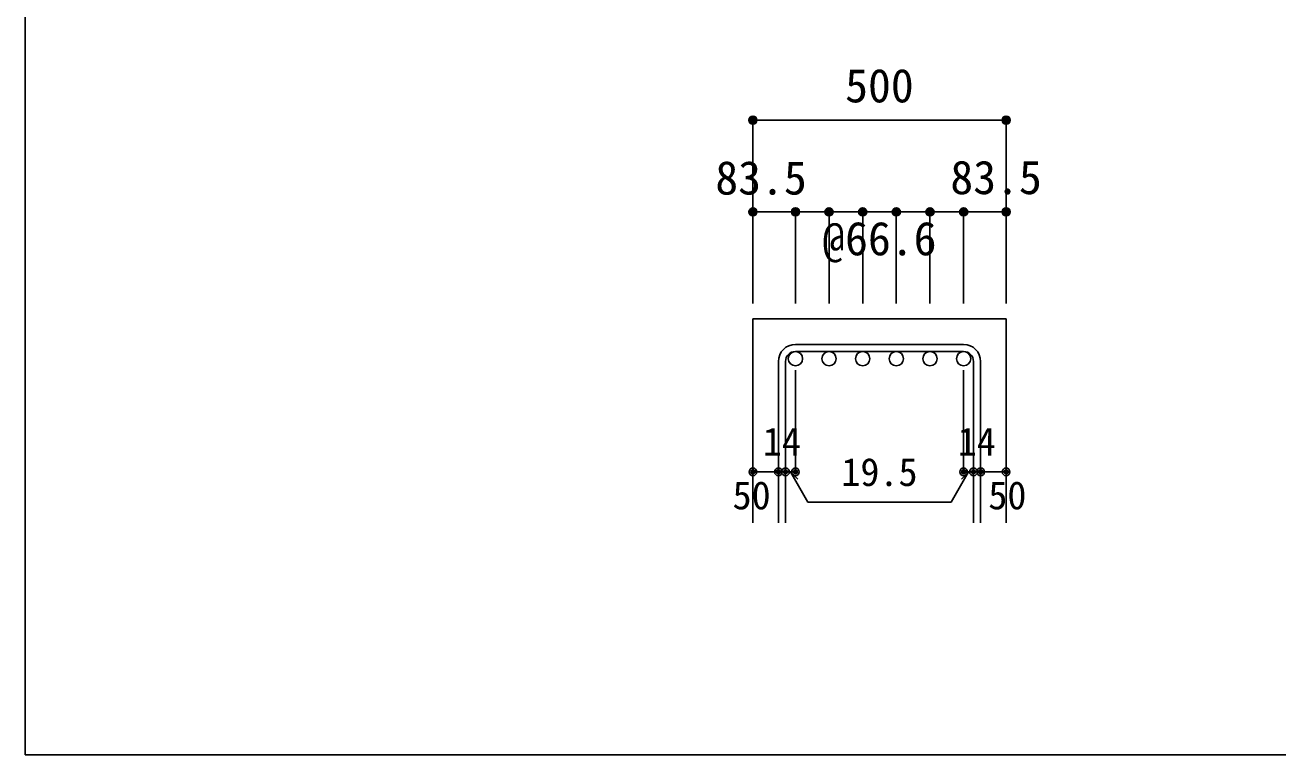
# Model space of a CAD drawing. Units: millimetres at full size, sheet at 1:30; details may follow other scales. Extents: x -5973 to 5954, y -4195 to 4201.
# Drawn here: x -5973 to -3514, y -4195 to -2763 of the extents above; entities that cross this region are included whole.
import ezdxf
from ezdxf.enums import TextEntityAlignment as Align

# ---------------------------------------------------------------- set-up
doc = ezdxf.new("R2010")
doc.units = ezdxf.units.MM
doc.header["$LTSCALE"] = 30
doc.header["$PDMODE"] = 32
doc.header["$PDSIZE"] = 15
for name, color, linetype in [('0-1_躯体線', 2, 'Continuous'), ('0-5_基礎梁筋', 7, 'Continuous'), ('0-6_スタラップ筋', 7, 'Continuous'), ('0-D_寸法', 4, 'Continuous'), ('F-0_枠', 6, 'Continuous')]:
    doc.layers.add(name, color=color, linetype=linetype)
doc.styles.add('ＭＳ ゴシック', font='')
doc.styles.get('ＭＳ ゴシック').set_extended_font_data('MS Gothic')

msp = doc.modelspace()

# ---------------------------------------------------------------- linework, layer by layer
at = {"layer": '0-1_躯体線'}
for p, q in [((-4544.3, -3339.89), (-4544.3, -3739.89)), ((-4544.3, -3339.89), (-4047.3, -3339.89)), ((-4047.3, -3339.89), (-4047.3, -3739.89))]:
    msp.add_line(p, q, dxfattribs=at)
at = {"layer": '0-5_基礎梁筋', "color": 3}
for centre in [(-4460.8, -3417.89), (-4394.8, -3417.89), (-4328.8, -3417.89), (-4262.8, -3417.89), (-4196.8, -3417.89), (-4130.8, -3417.89)]:
    msp.add_circle(centre, 14, dxfattribs=at)
at = {"layer": '0-6_スタラップ筋'}
for p, q in [((-4130.8, -3389.89), (-4460.8, -3389.89)), ((-4130.8, -3403.89), (-4460.8, -3403.89)), ((-4494.3, -3423.39), (-4494.3, -3739.89)), ((-4480.3, -3423.39), (-4480.3, -3739.89)), ((-4111.3, -3423.39), (-4111.3, -3739.89)), ((-4097.3, -3423.39), (-4097.3, -3739.89))]:
    msp.add_line(p, q, dxfattribs=at)
for centre, radius, start, end in [((-4460.8, -3423.39), 33.5, 90, 180), ((-4130.8, -3423.39), 33.5, 0, 90), ((-4460.8, -3423.39), 19.5, 90, 180), ((-4130.8, -3423.39), 19.5, 0, 90)]:
    msp.add_arc(centre, radius, start, end, dxfattribs=at)
at = {"layer": '0-D_寸法'}
for p, q in [((-4544.3, -2949.89), (-4544.3, -3129.89)), ((-4544.3, -2949.89), (-4047.3, -2949.89)), ((-4544.3, -2949.89), (-4047.3, -2949.89)), ((-4047.3, -2949.89), (-4047.3, -3129.89)), ((-4460.8, -3129.89), (-4544.3, -3129.89)), ((-4544.3, -3129.89), (-4544.3, -3309.89)), ((-4295.8, -3129.89), (-4460.8, -3129.89)), ((-4460.8, -3129.89), (-4460.8, -3309.89)), ((-4394.8, -3129.89), (-4394.8, -3309.89)), ((-4328.8, -3129.89), (-4328.8, -3309.89)), ((-4130.8, -3129.89), (-4295.8, -3129.89)), ((-4262.8, -3129.89), (-4262.8, -3309.89)), ((-4196.8, -3129.89), (-4196.8, -3309.89)), ((-4047.3, -3129.89), (-4130.8, -3129.89)), ((-4130.8, -3129.89), (-4130.8, -3309.89)), ((-4047.3, -3129.89), (-4047.3, -3309.89)), ((-4460.8, -3639.89), (-4460.8, -3440.56)), ((-4130.8, -3639.89), (-4130.8, -3440.56)), ((-4544.3, -3639.89), (-4494.3, -3639.89)), ((-4494.3, -3639.89), (-4460.8, -3639.89)), ((-4470.55, -3639.89), (-4456.41, -3654.04)), ((-4470.55, -3639.89), (-4436.33, -3699.17)), ((-4121.05, -3639.89), (-4155.27, -3699.17)), ((-4121.05, -3639.89), (-4135.19, -3654.04)), ((-4130.8, -3639.89), (-4047.3, -3639.89)), ((-4111.3, -3639.89), (-4097.3, -3639.89)), ((-4436.33, -3699.17), (-4155.27, -3699.17))]:
    msp.add_line(p, q, dxfattribs=at)
msp.add_lwpolyline([(-4047.3, -2949.89), (-4047.3, -3129.89), (-4047.3, -3309.89)], dxfattribs=at)
for centre, radius in [((-4544.3, -2949.89), 8), ((-4544.3, -2949.89), 7.2), ((-4544.3, -2949.89), 6.4), ((-4544.3, -2949.89), 5.6), ((-4544.3, -2949.89), 4.8), ((-4544.3, -2949.89), 4), ((-4544.3, -2949.89), 3.2), ((-4544.3, -2949.89), 2.4), ((-4544.3, -2949.89), 1.6), ((-4544.3, -2949.89), 0.8), ((-4047.3, -2949.89), 8), ((-4047.3, -2949.89), 7.2), ((-4047.3, -2949.89), 6.4), ((-4047.3, -2949.89), 5.6), ((-4047.3, -2949.89), 4.8), ((-4047.3, -2949.89), 4), ((-4047.3, -2949.89), 3.2), ((-4047.3, -2949.89), 2.4), ((-4047.3, -2949.89), 1.6), ((-4047.3, -2949.89), 0.8), ((-4544.3, -3129.89), 8), ((-4544.3, -3129.89), 7.2), ((-4460.8, -3129.89), 8), ((-4460.8, -3129.89), 7.2), ((-4394.8, -3129.89), 8), ((-4394.8, -3129.89), 7.2), ((-4328.8, -3129.89), 8), ((-4328.8, -3129.89), 7.2), ((-4262.8, -3129.89), 8), ((-4262.8, -3129.89), 7.2), ((-4196.8, -3129.89), 8), ((-4196.8, -3129.89), 7.2), ((-4130.8, -3129.89), 8), ((-4130.8, -3129.89), 7.2), ((-4047.3, -3129.89), 8), ((-4047.3, -3129.89), 7.2), ((-4544.3, -3129.89), 6.4), ((-4544.3, -3129.89), 5.6), ((-4544.3, -3129.89), 4.8), ((-4544.3, -3129.89), 4), ((-4544.3, -3129.89), 3.2), ((-4544.3, -3129.89), 2.4), ((-4544.3, -3129.89), 1.6), ((-4544.3, -3129.89), 0.8), ((-4460.8, -3129.89), 6.4), ((-4460.8, -3129.89), 5.6), ((-4460.8, -3129.89), 4.8), ((-4460.8, -3129.89), 4), ((-4460.8, -3129.89), 3.2), ((-4460.8, -3129.89), 2.4), ((-4460.8, -3129.89), 1.6), ((-4460.8, -3129.89), 0.8), ((-4394.8, -3129.89), 6.4), ((-4394.8, -3129.89), 5.6), ((-4394.8, -3129.89), 4.8), ((-4394.8, -3129.89), 4), ((-4394.8, -3129.89), 3.2), ((-4394.8, -3129.89), 2.4), ((-4394.8, -3129.89), 1.6), ((-4394.8, -3129.89), 0.8), ((-4328.8, -3129.89), 6.4), ((-4328.8, -3129.89), 5.6), ((-4328.8, -3129.89), 4.8), ((-4328.8, -3129.89), 4), ((-4328.8, -3129.89), 3.2), ((-4328.8, -3129.89), 2.4), ((-4328.8, -3129.89), 1.6), ((-4328.8, -3129.89), 0.8), ((-4262.8, -3129.89), 6.4), ((-4262.8, -3129.89), 5.6), ((-4262.8, -3129.89), 4.8), ((-4262.8, -3129.89), 4), ((-4262.8, -3129.89), 3.2), ((-4262.8, -3129.89), 2.4), ((-4262.8, -3129.89), 1.6), ((-4262.8, -3129.89), 0.8), ((-4196.8, -3129.89), 6.4), ((-4196.8, -3129.89), 5.6), ((-4196.8, -3129.89), 4.8), ((-4196.8, -3129.89), 4), ((-4196.8, -3129.89), 3.2), ((-4196.8, -3129.89), 2.4), ((-4196.8, -3129.89), 1.6), ((-4196.8, -3129.89), 0.8), ((-4130.8, -3129.89), 6.4), ((-4130.8, -3129.89), 5.6), ((-4130.8, -3129.89), 4.8), ((-4130.8, -3129.89), 4), ((-4130.8, -3129.89), 3.2), ((-4130.8, -3129.89), 2.4), ((-4130.8, -3129.89), 1.6), ((-4130.8, -3129.89), 0.8), ((-4047.3, -3129.89), 6.4), ((-4047.3, -3129.89), 5.6), ((-4047.3, -3129.89), 4.8), ((-4047.3, -3129.89), 4), ((-4047.3, -3129.89), 3.2), ((-4047.3, -3129.89), 2.4), ((-4047.3, -3129.89), 1.6), ((-4047.3, -3129.89), 0.8), ((-4544.3, -3639.89), 4), ((-4544.3, -3639.89), 3.6), ((-4544.3, -3639.89), 3.2), ((-4544.3, -3639.89), 2.8), ((-4544.3, -3639.89), 2.4), ((-4544.3, -3639.89), 2), ((-4544.3, -3639.89), 1.6), ((-4544.3, -3639.89), 1.2), ((-4544.3, -3639.89), 0.8), ((-4494.3, -3639.89), 4), ((-4494.3, -3639.89), 3.6), ((-4494.3, -3639.89), 3.2), ((-4494.3, -3639.89), 2.8), ((-4494.3, -3639.89), 2.4), ((-4494.3, -3639.89), 2), ((-4494.3, -3639.89), 1.6), ((-4494.3, -3639.89), 1.2), ((-4494.3, -3639.89), 0.8), ((-4480.3, -3639.89), 4), ((-4480.3, -3639.89), 3.6), ((-4480.3, -3639.89), 3.2), ((-4480.3, -3639.89), 2.8), ((-4480.3, -3639.89), 2.4), ((-4480.3, -3639.89), 2), ((-4480.3, -3639.89), 1.6), ((-4480.3, -3639.89), 1.2), ((-4480.3, -3639.89), 0.8), ((-4460.8, -3639.89), 4), ((-4460.8, -3639.89), 3.6), ((-4460.8, -3639.89), 3.2), ((-4460.8, -3639.89), 2.8), ((-4460.8, -3639.89), 2.4), ((-4460.8, -3639.89), 2), ((-4460.8, -3639.89), 1.6), ((-4460.8, -3639.89), 1.2), ((-4460.8, -3639.89), 0.8), ((-4130.8, -3639.89), 4), ((-4130.8, -3639.89), 3.6), ((-4130.8, -3639.89), 3.2), ((-4130.8, -3639.89), 2.8), ((-4130.8, -3639.89), 2.4), ((-4130.8, -3639.89), 2), ((-4130.8, -3639.89), 1.6), ((-4130.8, -3639.89), 1.2), ((-4130.8, -3639.89), 0.8), ((-4111.3, -3639.89), 4), ((-4111.3, -3639.89), 3.6), ((-4111.3, -3639.89), 3.2), ((-4111.3, -3639.89), 2.8), ((-4111.3, -3639.89), 2.4), ((-4111.3, -3639.89), 2), ((-4111.3, -3639.89), 1.6), ((-4111.3, -3639.89), 1.2), ((-4111.3, -3639.89), 0.8), ((-4097.3, -3639.89), 4), ((-4097.3, -3639.89), 3.6), ((-4097.3, -3639.89), 3.2), ((-4097.3, -3639.89), 2.8), ((-4097.3, -3639.89), 2.4), ((-4097.3, -3639.89), 2), ((-4097.3, -3639.89), 1.6), ((-4097.3, -3639.89), 1.2), ((-4097.3, -3639.89), 0.8), ((-4047.3, -3639.89), 4), ((-4047.3, -3639.89), 3.6), ((-4047.3, -3639.89), 3.2), ((-4047.3, -3639.89), 2.8), ((-4047.3, -3639.89), 2.4), ((-4047.3, -3639.89), 2), ((-4047.3, -3639.89), 1.6), ((-4047.3, -3639.89), 1.2), ((-4047.3, -3639.89), 0.8), ((-4544.3, -3639.89), 0.4), ((-4494.3, -3639.89), 0.4), ((-4480.3, -3639.89), 0.4), ((-4460.8, -3639.89), 0.4), ((-4130.8, -3639.89), 0.4), ((-4111.3, -3639.89), 0.4), ((-4097.3, -3639.89), 0.4), ((-4047.3, -3639.89), 0.4)]:
    msp.add_circle(centre, radius, dxfattribs=at)
at = {"layer": '0-D_寸法', "color": 7}
for p in [(-4544.3, -2949.89), (-4047.3, -2949.89), (-4544.3, -3129.89), (-4460.8, -3129.89), (-4394.8, -3129.89), (-4328.8, -3129.89), (-4262.8, -3129.89), (-4196.8, -3129.89), (-4130.8, -3129.89), (-4047.3, -3129.89), (-4544.3, -3639.89), (-4494.3, -3639.89), (-4480.3, -3639.89), (-4460.8, -3639.89), (-4130.8, -3639.89), (-4111.3, -3639.89), (-4097.3, -3639.89), (-4047.3, -3639.89)]:
    msp.add_point(p, dxfattribs=at)
at = {"layer": 'F-0_枠'}
for p in [(-5972.88, 4201.15), (5954.1, -4195.24)]:
    msp.add_line(p, (-5972.88, -4195.24), dxfattribs=at)

# ---------------------------------------------------------------- texts
at = {"layer": '0-D_寸法', "style": 'ＭＳ ゴシック'}
for s, height, p in [('500', 65.98, (-4363.3, -2934.89)), ('83.5', 65.98, (-4618.11, -3115.74)), ('83.5', 65.98, (-4156.8, -3114.89)), ('@66.6', 65.98, (-4408.3, -3234.89)), ('14', 54.99, (-4524.84, -3624.44)), ('14', 54.99, (-4142.26, -3624.44)), ('19.5', 54.99, (-4370.8, -3684.17)), ('50', 54.99, (-4584.3, -3729.89)), ('50', 54.99, (-4082.3, -3729.89))]:
    msp.add_text(s, height=height, dxfattribs=at).set_placement(p, align=Align.BOTTOM_LEFT)

doc.saveas('drawing.dxf')
